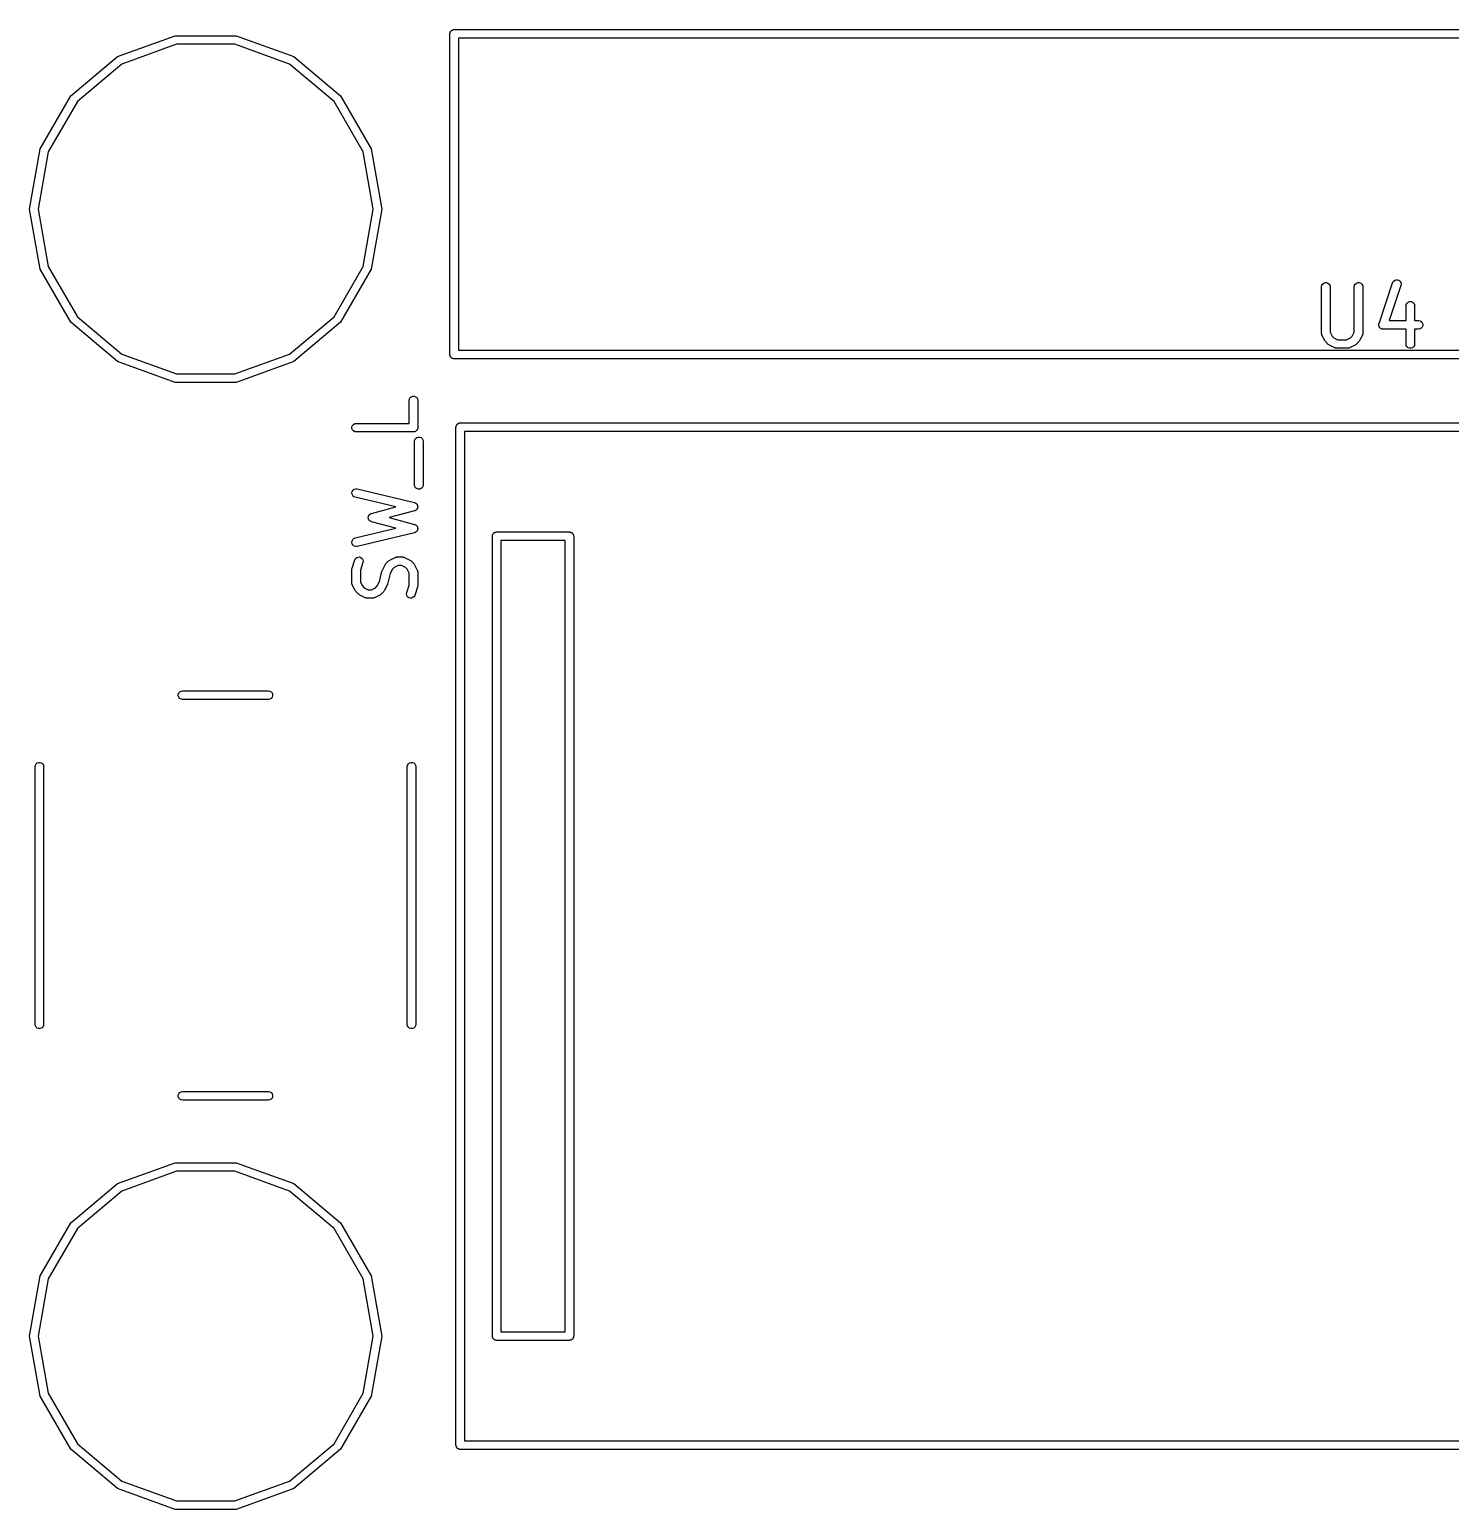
# Model space of a CAD drawing. Extents: x 124.6 to 172.8, y -116.1 to -90.2.
# Drawn here: x 124.56 to 149.37, y -116.06 to -90.21 of the extents above; entities that cross this region are included whole.
import ezdxf

# ---------------------------------------------------------------- set-up
doc = ezdxf.new("R2010")
doc.units = 0
doc.header["$MEASUREMENT"] = 0
doc.layers.add('BLACK', color=7, linetype='CONTINUOUS')

msp = doc.modelspace()

# ---------------------------------------------------------------- linework, layer by layer
at = {"layer": 'Black'}
for p, q in [((126.097, -90.682), (127.101, -90.3167)), ((127.127, -90.4644), (126.172, -90.8119)), ((127.101, -90.3167), (128.169, -90.3167)), ((128.143, -90.4644), (127.127, -90.4644)), ((129.097, -90.8119), (128.143, -90.4644)), ((128.169, -90.3167), (129.172, -90.682)), ((131.898, -90.285), (131.899, -90.2785)), ((131.898, -95.885), (131.898, -90.285)), ((131.899, -90.272), (131.901, -90.2658)), ((131.899, -90.2785), (131.899, -90.272)), ((131.901, -90.2658), (131.903, -90.2593)), ((131.903, -90.2593), (131.906, -90.2537)), ((131.906, -90.2537), (131.908, -90.2475)), ((131.908, -90.2475), (131.912, -90.2425)), ((131.912, -90.2425), (131.916, -90.2368)), ((131.916, -90.2368), (131.921, -90.2326)), ((131.921, -90.2326), (131.925, -90.2275)), ((131.925, -90.2275), (131.93, -90.2243)), ((131.93, -90.2243), (131.935, -90.22)), ((131.935, -90.22), (131.942, -90.2178)), ((131.942, -90.2178), (131.947, -90.2145)), ((131.947, -90.2145), (131.954, -90.2134)), ((131.954, -90.2134), (131.96, -90.2111)), ((131.96, -90.2111), (131.967, -90.2111)), ((131.967, -90.2111), (131.973, -90.21)), ((131.973, -90.21), (164.573, -90.21)), ((132.048, -90.36), (132.048, -95.81)), ((164.498, -90.36), (132.048, -90.36)), ((125.279, -91.3684), (126.097, -90.682)), ((129.172, -90.682), (129.991, -91.3684)), ((126.172, -90.8119), (125.394, -91.4648)), ((129.876, -91.4648), (129.097, -90.8119)), ((124.745, -92.2933), (125.279, -91.3684)), ((125.394, -91.4648), (124.886, -92.3446)), ((130.384, -92.3446), (129.876, -91.4648)), ((129.991, -91.3684), (130.525, -92.2933)), ((124.56, -93.345), (124.745, -92.2933)), ((124.886, -92.3446), (124.71, -93.345)), ((130.56, -93.345), (130.384, -92.3446)), ((130.525, -92.2933), (130.71, -93.345)), ((124.745, -94.3967), (124.56, -93.345)), ((124.71, -93.345), (124.886, -94.3454)), ((130.384, -94.3454), (130.56, -93.345)), ((130.71, -93.345), (130.525, -94.3967)), ((125.279, -95.3216), (124.745, -94.3967)), ((124.886, -94.3454), (125.394, -95.2252)), ((129.876, -95.2252), (130.384, -94.3454)), ((130.525, -94.3967), (129.991, -95.3216)), ((148.372, -94.6081), (148.392, -94.5909)), ((148.392, -94.5909), (148.416, -94.5813)), ((148.416, -94.5813), (148.442, -94.5806)), ((148.442, -94.5806), (148.467, -94.5888)), ((148.467, -94.5888), (148.487, -94.605)), ((147.118, -94.7024), (147.123, -94.6767)), ((147.118, -95.5119), (147.118, -94.7024)), ((147.123, -94.6767), (147.136, -94.6542)), ((147.136, -94.6542), (147.156, -94.6374)), ((147.156, -94.6374), (147.18, -94.6285)), ((147.18, -94.6285), (147.206, -94.6285)), ((147.206, -94.6285), (147.231, -94.6374)), ((147.231, -94.6374), (147.251, -94.6542)), ((147.251, -94.6542), (147.264, -94.6767)), ((147.264, -94.6767), (147.268, -94.7024)), ((147.268, -94.7024), (147.268, -95.4942)), ((147.69, -94.7024), (147.694, -94.6767)), ((147.69, -95.4942), (147.69, -94.7024)), ((147.694, -94.6767), (147.707, -94.6542)), ((147.707, -94.6542), (147.727, -94.6374)), ((147.727, -94.6374), (147.751, -94.6285)), ((147.751, -94.6285), (147.778, -94.6285)), ((147.778, -94.6285), (147.802, -94.6374)), ((147.802, -94.6374), (147.822, -94.6542)), ((147.822, -94.6542), (147.835, -94.6767)), ((147.835, -94.6767), (147.84, -94.7024)), ((147.84, -94.7024), (147.84, -95.5119)), ((148.122, -95.3453), (148.36, -94.631)), ((148.502, -94.6785), (148.297, -95.294)), ((148.36, -94.631), (148.372, -94.6081)), ((148.487, -94.605), (148.501, -94.6272)), ((148.501, -94.6272), (148.506, -94.6527)), ((148.506, -94.6527), (148.502, -94.6785)), ((148.594, -95.0357), (148.599, -95.0101)), ((148.594, -95.294), (148.594, -95.0357)), ((148.599, -95.0101), (148.612, -94.9875)), ((148.612, -94.9875), (148.632, -94.9708)), ((148.632, -94.9708), (148.656, -94.9619)), ((148.656, -94.9619), (148.682, -94.9619)), ((148.682, -94.9619), (148.707, -94.9708)), ((148.707, -94.9708), (148.727, -94.9875)), ((148.727, -94.9875), (148.74, -95.0101)), ((148.74, -95.0101), (148.744, -95.0357)), ((148.744, -95.0357), (148.744, -95.294)), ((126.097, -96.008), (125.279, -95.3216)), ((125.394, -95.2252), (126.172, -95.8781)), ((129.097, -95.8781), (129.876, -95.2252)), ((129.991, -95.3216), (129.172, -96.008)), ((148.118, -95.3711), (148.119, -95.3636)), ((148.119, -95.3765), (148.118, -95.3711)), ((148.119, -95.356), (148.121, -95.3508)), ((148.119, -95.3636), (148.119, -95.356)), ((148.119, -95.3821), (148.119, -95.3765)), ((148.121, -95.3508), (148.122, -95.3453)), ((148.297, -95.294), (148.594, -95.294)), ((148.744, -95.294), (148.812, -95.294)), ((148.812, -95.294), (148.838, -95.2986)), ((148.838, -95.2986), (148.86, -95.3116)), ((148.86, -95.3116), (148.877, -95.3315)), ((148.877, -95.3315), (148.886, -95.356)), ((148.886, -95.356), (148.886, -95.3821)), ((147.119, -95.5162), (147.118, -95.5119)), ((147.119, -95.5205), (147.119, -95.5162)), ((147.121, -95.5289), (147.119, -95.5205)), ((147.123, -95.5376), (147.121, -95.5289)), ((147.125, -95.5413), (147.123, -95.5376)), ((147.126, -95.5454), (147.125, -95.5413)), ((147.174, -95.6407), (147.126, -95.5454)), ((147.268, -95.4942), (147.302, -95.5627)), ((147.302, -95.5627), (147.333, -95.5931)), ((147.333, -95.5931), (147.401, -95.6274)), ((147.401, -95.6274), (147.556, -95.6274)), ((147.556, -95.6274), (147.625, -95.5931)), ((147.625, -95.5931), (147.655, -95.5627)), ((147.655, -95.5627), (147.69, -95.4942)), ((147.832, -95.5454), (147.784, -95.6407)), ((147.833, -95.5413), (147.832, -95.5454)), ((147.835, -95.5376), (147.833, -95.5413)), ((147.837, -95.5289), (147.835, -95.5376)), ((147.839, -95.5205), (147.837, -95.5289)), ((147.84, -95.5119), (147.839, -95.5162)), ((147.839, -95.5162), (147.839, -95.5205)), ((148.122, -95.3892), (148.119, -95.3821)), ((148.123, -95.3966), (148.122, -95.3892)), ((148.126, -95.4013), (148.123, -95.3966)), ((148.128, -95.4065), (148.126, -95.4013)), ((148.133, -95.4124), (148.128, -95.4065)), ((148.137, -95.4188), (148.133, -95.4124)), ((148.141, -95.4223), (148.137, -95.4188)), ((148.145, -95.4265), (148.141, -95.4223)), ((148.151, -95.4303), (148.145, -95.4265)), ((148.157, -95.435), (148.151, -95.4303)), ((148.163, -95.4368), (148.157, -95.435)), ((148.167, -95.4395), (148.163, -95.4368)), ((148.175, -95.4408), (148.167, -95.4395)), ((148.182, -95.4432), (148.175, -95.4408)), ((148.188, -95.4431), (148.182, -95.4432)), ((148.193, -95.444), (148.188, -95.4431)), ((148.594, -95.444), (148.193, -95.444)), ((148.594, -95.7024), (148.594, -95.444)), ((148.812, -95.444), (148.744, -95.444)), ((148.744, -95.444), (148.744, -95.7024)), ((148.838, -95.4395), (148.812, -95.444)), ((148.86, -95.4265), (148.838, -95.4395)), ((148.877, -95.4065), (148.86, -95.4265)), ((148.886, -95.3821), (148.877, -95.4065)), ((126.172, -95.8781), (127.127, -96.2256)), ((128.143, -96.2256), (129.097, -95.8781)), ((131.899, -95.8915), (131.898, -95.885)), ((131.899, -95.898), (131.899, -95.8915)), ((132.048, -95.81), (164.498, -95.81)), ((147.181, -95.6503), (147.174, -95.6407)), ((147.188, -95.6602), (147.181, -95.6503)), ((147.235, -95.7078), (147.188, -95.6602)), ((147.245, -95.7147), (147.235, -95.7078)), ((147.255, -95.7218), (147.245, -95.7147)), ((147.35, -95.7695), (147.255, -95.7218)), ((147.354, -95.7707), (147.35, -95.7695)), ((147.358, -95.7729), (147.354, -95.7707)), ((147.367, -95.7744), (147.358, -95.7729)), ((147.375, -95.7769), (147.367, -95.7744)), ((147.379, -95.7766), (147.375, -95.7769)), ((147.384, -95.7774), (147.379, -95.7766)), ((147.574, -95.7774), (147.384, -95.7774)), ((147.578, -95.7766), (147.574, -95.7774)), ((147.583, -95.7769), (147.578, -95.7766)), ((147.591, -95.7744), (147.583, -95.7769)), ((147.6, -95.7729), (147.591, -95.7744)), ((147.603, -95.7707), (147.6, -95.7729)), ((147.608, -95.7695), (147.603, -95.7707)), ((147.703, -95.7218), (147.608, -95.7695)), ((147.712, -95.7147), (147.703, -95.7218)), ((147.722, -95.7078), (147.712, -95.7147)), ((147.77, -95.6602), (147.722, -95.7078)), ((147.777, -95.6503), (147.77, -95.6602)), ((147.784, -95.6407), (147.777, -95.6503)), ((148.599, -95.728), (148.594, -95.7024)), ((148.612, -95.7506), (148.599, -95.728)), ((148.632, -95.7673), (148.612, -95.7506)), ((148.656, -95.7762), (148.632, -95.7673)), ((148.682, -95.7762), (148.656, -95.7762)), ((148.707, -95.7673), (148.682, -95.7762)), ((148.727, -95.7506), (148.707, -95.7673)), ((148.74, -95.728), (148.727, -95.7506)), ((148.744, -95.7024), (148.74, -95.728)), ((127.101, -96.3733), (126.097, -96.008)), ((129.172, -96.008), (128.169, -96.3733)), ((131.901, -95.9042), (131.899, -95.898)), ((131.903, -95.9107), (131.901, -95.9042)), ((131.906, -95.9163), (131.903, -95.9107)), ((131.908, -95.9225), (131.906, -95.9163)), ((131.912, -95.9275), (131.908, -95.9225)), ((131.916, -95.9332), (131.912, -95.9275)), ((131.921, -95.9374), (131.916, -95.9332)), ((131.925, -95.9425), (131.921, -95.9374)), ((131.93, -95.9457), (131.925, -95.9425)), ((131.935, -95.95), (131.93, -95.9457)), ((131.942, -95.9522), (131.935, -95.95)), ((131.947, -95.9555), (131.942, -95.9522)), ((131.954, -95.9566), (131.947, -95.9555)), ((131.96, -95.9589), (131.954, -95.9566)), ((131.967, -95.9589), (131.96, -95.9589)), ((131.973, -95.96), (131.967, -95.9589)), ((164.573, -95.96), (131.973, -95.96)), ((128.169, -96.3733), (127.101, -96.3733)), ((127.127, -96.2256), (128.143, -96.2256)), ((131.187, -96.6869), (131.192, -96.6613)), ((131.192, -96.6613), (131.205, -96.6387)), ((131.205, -96.6387), (131.225, -96.622)), ((131.225, -96.622), (131.249, -96.613)), ((131.249, -96.613), (131.275, -96.613)), ((131.275, -96.613), (131.3, -96.622)), ((131.3, -96.622), (131.32, -96.6387)), ((131.32, -96.6387), (131.333, -96.6613)), ((131.333, -96.6613), (131.337, -96.6869)), ((131.187, -97.0881), (131.187, -96.6869)), ((131.337, -96.6869), (131.337, -97.1631)), ((130.189, -97.1501), (130.197, -97.1256)), ((130.189, -97.1761), (130.189, -97.1501)), ((130.197, -97.2006), (130.189, -97.1761)), ((130.197, -97.1256), (130.214, -97.1056)), ((130.214, -97.1056), (130.237, -97.0926)), ((130.237, -97.0926), (130.262, -97.0881)), ((130.262, -97.0881), (131.187, -97.0881)), ((131.334, -97.1823), (131.333, -97.1887)), ((131.336, -97.1761), (131.334, -97.1823)), ((131.337, -97.1631), (131.336, -97.1696)), ((131.336, -97.1696), (131.336, -97.1761)), ((132.005, -97.155), (132.006, -97.1485)), ((132.005, -114.935), (132.005, -97.155)), ((132.006, -97.142), (132.008, -97.1358)), ((132.006, -97.1485), (132.006, -97.142)), ((132.008, -97.1358), (132.01, -97.1293)), ((132.01, -97.1293), (132.013, -97.1237)), ((132.013, -97.1237), (132.015, -97.1175)), ((132.015, -97.1175), (132.019, -97.1125)), ((132.019, -97.1125), (132.023, -97.1068)), ((132.023, -97.1068), (132.028, -97.1026)), ((132.028, -97.1026), (132.032, -97.0975)), ((132.032, -97.0975), (132.037, -97.0943)), ((132.037, -97.0943), (132.042, -97.09)), ((132.042, -97.09), (132.049, -97.0878)), ((132.049, -97.0878), (132.054, -97.0845)), ((132.054, -97.0845), (132.061, -97.0834)), ((132.061, -97.0834), (132.067, -97.0811)), ((132.067, -97.0811), (132.074, -97.0811)), ((132.074, -97.0811), (132.08, -97.08)), ((132.08, -97.08), (165.1, -97.08)), ((130.214, -97.2205), (130.197, -97.2006)), ((130.237, -97.2336), (130.214, -97.2205)), ((130.262, -97.2381), (130.237, -97.2336)), ((131.262, -97.2381), (130.262, -97.2381)), ((131.269, -97.237), (131.262, -97.2381)), ((131.275, -97.237), (131.269, -97.237)), ((131.282, -97.2347), (131.275, -97.237)), ((131.288, -97.2336), (131.282, -97.2347)), ((131.283, -97.4012), (131.287, -97.3755)), ((131.283, -98.1631), (131.283, -97.4012)), ((131.287, -97.3755), (131.3, -97.353)), ((131.294, -97.2303), (131.288, -97.2336)), ((131.3, -97.228), (131.294, -97.2303)), ((131.305, -97.2238), (131.3, -97.228)), ((131.3, -97.353), (131.32, -97.3362)), ((131.311, -97.2205), (131.305, -97.2238)), ((131.315, -97.2155), (131.311, -97.2205)), ((131.32, -97.2113), (131.315, -97.2155)), ((131.323, -97.2056), (131.32, -97.2113)), ((131.32, -97.3362), (131.345, -97.3273)), ((131.327, -97.2006), (131.323, -97.2056)), ((131.33, -97.1944), (131.327, -97.2006)), ((131.333, -97.1887), (131.33, -97.1944)), ((131.345, -97.3273), (131.371, -97.3273)), ((131.371, -97.3273), (131.395, -97.3362)), ((131.395, -97.3362), (131.415, -97.353)), ((131.415, -97.353), (131.428, -97.3755)), ((131.428, -97.3755), (131.433, -97.4012)), ((131.433, -97.4012), (131.433, -98.1631)), ((132.155, -97.23), (132.155, -114.86)), ((165.025, -97.23), (132.155, -97.23)), ((131.287, -98.1887), (131.283, -98.1631)), ((131.3, -98.2113), (131.287, -98.1887)), ((131.32, -98.228), (131.3, -98.2113)), ((131.415, -98.2113), (131.395, -98.228)), ((131.428, -98.1887), (131.415, -98.2113)), ((131.433, -98.1631), (131.428, -98.1887)), ((130.188, -98.3015), (130.194, -98.2762)), ((130.191, -98.3274), (130.188, -98.3015)), ((130.202, -98.3507), (130.191, -98.3274)), ((130.194, -98.2762), (130.208, -98.2544)), ((130.221, -98.3686), (130.202, -98.3507)), ((130.208, -98.2544), (130.229, -98.2389)), ((130.245, -98.3789), (130.221, -98.3686)), ((130.229, -98.2389), (130.254, -98.2314)), ((130.956, -98.5482), (130.245, -98.3789)), ((130.254, -98.2314), (130.28, -98.233)), ((130.28, -98.233), (131.28, -98.4711)), ((131.28, -98.4711), (131.287, -98.4741)), ((131.287, -98.4741), (131.294, -98.4761)), ((131.294, -98.4761), (131.299, -98.4793)), ((131.299, -98.4793), (131.304, -98.4814)), ((131.345, -98.237), (131.32, -98.228)), ((131.371, -98.237), (131.345, -98.237)), ((131.395, -98.228), (131.371, -98.237)), ((130.473, -98.7281), (130.475, -98.7216)), ((130.474, -98.7345), (130.473, -98.7281)), ((130.473, -98.741), (130.474, -98.7345)), ((130.475, -98.7216), (130.476, -98.715)), ((130.476, -98.715), (130.478, -98.7092)), ((130.478, -98.7092), (130.48, -98.7029)), ((130.48, -98.7029), (130.484, -98.6975)), ((130.484, -98.6975), (130.487, -98.6914)), ((130.487, -98.6914), (130.491, -98.6869)), ((130.491, -98.6869), (130.495, -98.6816)), ((130.495, -98.6816), (130.5, -98.6777)), ((130.5, -98.6777), (130.505, -98.673)), ((130.505, -98.673), (130.511, -98.6703)), ((130.511, -98.6703), (130.516, -98.6666)), ((130.516, -98.6666), (130.523, -98.6649)), ((130.523, -98.6649), (130.529, -98.6621)), ((130.529, -98.6621), (130.956, -98.5482)), ((131.282, -98.6165), (130.839, -98.7345)), ((130.839, -98.7345), (131.282, -98.8525)), ((131.289, -98.6133), (131.282, -98.6165)), ((131.296, -98.6111), (131.289, -98.6133)), ((131.3, -98.6078), (131.296, -98.6111)), ((131.305, -98.6055), (131.3, -98.6078)), ((131.304, -98.4814), (131.309, -98.4867)), ((131.311, -98.6001), (131.305, -98.6055)), ((131.309, -98.4867), (131.315, -98.4911)), ((131.317, -98.5956), (131.311, -98.6001)), ((131.315, -98.4911), (131.319, -98.4956)), ((131.32, -98.591), (131.317, -98.5956)), ((131.319, -98.4956), (131.323, -98.4993)), ((131.324, -98.5871), (131.32, -98.591)), ((131.323, -98.4993), (131.326, -98.5062)), ((131.327, -98.5802), (131.324, -98.5871)), ((131.326, -98.5062), (131.33, -98.5124)), ((131.331, -98.5738), (131.327, -98.5802)), ((131.33, -98.5124), (131.332, -98.5177)), ((131.332, -98.5685), (131.331, -98.5738)), ((131.332, -98.5177), (131.334, -98.5226)), ((131.335, -98.5635), (131.332, -98.5685)), ((131.334, -98.5226), (131.335, -98.5302)), ((131.335, -98.5302), (131.337, -98.5376)), ((131.337, -98.5485), (131.335, -98.5559)), ((131.335, -98.5559), (131.335, -98.5635)), ((131.337, -98.5376), (131.337, -98.5431)), ((131.337, -98.5431), (131.337, -98.5485)), ((130.245, -99.0901), (130.956, -98.9209)), ((130.475, -98.7474), (130.473, -98.741)), ((130.476, -98.754), (130.475, -98.7474)), ((130.478, -98.7599), (130.476, -98.754)), ((130.48, -98.7661), (130.478, -98.7599)), ((130.484, -98.7716), (130.48, -98.7661)), ((130.487, -98.7776), (130.484, -98.7716)), ((130.491, -98.7822), (130.487, -98.7776)), ((130.495, -98.7875), (130.491, -98.7822)), ((130.5, -98.7913), (130.495, -98.7875)), ((130.505, -98.796), (130.5, -98.7913)), ((130.511, -98.7987), (130.505, -98.796)), ((130.516, -98.8025), (130.511, -98.7987)), ((130.523, -98.8042), (130.516, -98.8025)), ((130.529, -98.807), (130.523, -98.8042)), ((130.956, -98.9209), (130.529, -98.807)), ((131.287, -98.9949), (131.28, -98.998)), ((131.282, -98.8525), (131.289, -98.8558)), ((131.294, -98.9929), (131.287, -98.9949)), ((131.289, -98.8558), (131.296, -98.8579)), ((131.299, -98.9898), (131.294, -98.9929)), ((131.296, -98.8579), (131.3, -98.8612)), ((131.304, -98.9876), (131.299, -98.9898)), ((131.3, -98.8612), (131.305, -98.8635)), ((131.309, -98.9824), (131.304, -98.9876)), ((131.305, -98.8635), (131.311, -98.8689)), ((131.315, -98.978), (131.309, -98.9824)), ((131.311, -98.8689), (131.317, -98.8735)), ((131.319, -98.9735), (131.315, -98.978)), ((131.317, -98.8735), (131.32, -98.878)), ((131.323, -98.9697), (131.319, -98.9735)), ((131.32, -98.878), (131.324, -98.8819)), ((131.326, -98.9629), (131.323, -98.9697)), ((131.324, -98.8819), (131.327, -98.8888)), ((131.33, -98.9566), (131.326, -98.9629)), ((131.327, -98.8888), (131.331, -98.8952)), ((131.332, -98.9513), (131.33, -98.9566)), ((131.331, -98.8952), (131.332, -98.9005)), ((131.332, -98.9005), (131.335, -98.9055)), ((131.334, -98.9464), (131.332, -98.9513)), ((131.335, -98.9388), (131.334, -98.9464)), ((131.335, -98.9055), (131.335, -98.9131)), ((131.335, -98.9131), (131.337, -98.9206)), ((131.337, -98.9314), (131.335, -98.9388)), ((131.337, -98.9206), (131.337, -98.926)), ((131.337, -98.926), (131.337, -98.9314)), ((132.672, -98.9993), (132.677, -98.995)), ((132.677, -98.995), (132.684, -98.9928)), ((132.684, -98.9928), (132.689, -98.9895)), ((132.689, -98.9895), (132.696, -98.9884)), ((132.696, -98.9884), (132.702, -98.9861)), ((132.702, -98.9861), (132.709, -98.9861)), ((132.709, -98.9861), (132.715, -98.985)), ((132.715, -98.985), (133.985, -98.985)), ((133.985, -98.985), (133.991, -98.9861)), ((133.991, -98.9861), (133.998, -98.9861)), ((133.998, -98.9861), (134.004, -98.9884)), ((134.004, -98.9884), (134.011, -98.9895)), ((134.011, -98.9895), (134.016, -98.9928)), ((134.016, -98.9928), (134.023, -98.995)), ((134.023, -98.995), (134.028, -98.9993)), ((130.188, -99.1675), (130.191, -99.1417)), ((130.194, -99.1929), (130.188, -99.1675)), ((130.191, -99.1417), (130.202, -99.1184)), ((130.208, -99.2146), (130.194, -99.1929)), ((130.202, -99.1184), (130.221, -99.1005)), ((130.229, -99.2302), (130.208, -99.2146)), ((130.221, -99.1005), (130.245, -99.0901)), ((130.254, -99.2376), (130.229, -99.2302)), ((130.28, -99.2361), (130.254, -99.2376)), ((131.28, -98.998), (130.28, -99.2361)), ((132.64, -99.06), (132.641, -99.0535)), ((132.64, -113.03), (132.64, -99.06)), ((132.641, -99.047), (132.643, -99.0408)), ((132.641, -99.0535), (132.641, -99.047)), ((132.643, -99.0408), (132.645, -99.0343)), ((132.645, -99.0343), (132.648, -99.0287)), ((132.648, -99.0287), (132.65, -99.0225)), ((132.65, -99.0225), (132.654, -99.0175)), ((132.654, -99.0175), (132.658, -99.0118)), ((132.658, -99.0118), (132.663, -99.0076)), ((132.663, -99.0076), (132.667, -99.0025)), ((132.667, -99.0025), (132.672, -98.9993)), ((132.79, -99.135), (132.79, -112.955)), ((133.91, -99.135), (132.79, -99.135)), ((133.91, -112.955), (133.91, -99.135)), ((134.028, -98.9993), (134.033, -99.0025)), ((134.033, -99.0025), (134.037, -99.0076)), ((134.037, -99.0076), (134.042, -99.0118)), ((134.042, -99.0118), (134.046, -99.0175)), ((134.046, -99.0175), (134.05, -99.0225)), ((134.05, -99.0225), (134.052, -99.0287)), ((134.052, -99.0287), (134.055, -99.0343)), ((134.055, -99.0343), (134.057, -99.0408)), ((134.057, -99.0408), (134.059, -99.047)), ((134.059, -99.047), (134.059, -99.0535)), ((134.059, -99.0535), (134.06, -99.06)), ((134.06, -99.06), (134.06, -113.03)), ((130.191, -99.6156), (130.239, -99.4727)), ((130.239, -99.4727), (130.251, -99.4498)), ((130.251, -99.4498), (130.271, -99.4325)), ((130.271, -99.4325), (130.295, -99.423)), ((130.295, -99.423), (130.321, -99.4222)), ((130.321, -99.4222), (130.346, -99.4305)), ((130.346, -99.4305), (130.366, -99.4467)), ((130.366, -99.4467), (130.38, -99.4689)), ((130.38, -99.4689), (130.385, -99.4944)), ((130.385, -99.4944), (130.381, -99.5201)), ((130.781, -99.5386), (130.828, -99.491)), ((130.828, -99.491), (130.838, -99.4841)), ((130.838, -99.4841), (130.848, -99.477)), ((130.848, -99.477), (130.943, -99.4293)), ((130.943, -99.4293), (130.947, -99.4281)), ((130.947, -99.4281), (130.951, -99.426)), ((130.951, -99.426), (130.96, -99.4244)), ((130.96, -99.4244), (130.968, -99.4219)), ((130.968, -99.4219), (130.972, -99.4222)), ((130.972, -99.4222), (130.977, -99.4214)), ((130.977, -99.4214), (131.072, -99.4214)), ((131.072, -99.4214), (131.076, -99.4222)), ((131.076, -99.4222), (131.08, -99.4219)), ((131.08, -99.4219), (131.089, -99.4244)), ((131.089, -99.4244), (131.098, -99.426)), ((131.098, -99.426), (131.101, -99.4281)), ((131.101, -99.4281), (131.105, -99.4293)), ((131.105, -99.4293), (131.201, -99.477)), ((131.201, -99.477), (131.21, -99.4841)), ((131.21, -99.4841), (131.22, -99.491)), ((131.22, -99.491), (131.268, -99.5386)), ((130.187, -99.6393), (130.189, -99.6274)), ((130.187, -99.8774), (130.187, -99.6393)), ((130.189, -99.6274), (130.191, -99.6156)), ((130.381, -99.5201), (130.337, -99.6515)), ((130.337, -99.6515), (130.337, -99.8597)), ((130.668, -99.8512), (130.713, -99.6687)), ((130.713, -99.6687), (130.717, -99.6612)), ((130.717, -99.6612), (130.719, -99.6534)), ((130.719, -99.6534), (130.767, -99.5581)), ((130.767, -99.5581), (130.774, -99.5485)), ((130.774, -99.5485), (130.781, -99.5386)), ((130.857, -99.7131), (130.811, -99.8956)), ((130.895, -99.6361), (130.857, -99.7131)), ((130.926, -99.6057), (130.895, -99.6361)), ((130.994, -99.5714), (130.926, -99.6057)), ((131.054, -99.5714), (130.994, -99.5714)), ((131.123, -99.6057), (131.054, -99.5714)), ((131.153, -99.6361), (131.123, -99.6057)), ((131.187, -99.7046), (131.153, -99.6361)), ((131.187, -99.9128), (131.187, -99.7046)), ((131.268, -99.5386), (131.275, -99.5485)), ((131.275, -99.5485), (131.282, -99.5581)), ((131.282, -99.5581), (131.329, -99.6534)), ((131.329, -99.6534), (131.331, -99.6575)), ((131.331, -99.6575), (131.333, -99.6613)), ((131.333, -99.6613), (131.334, -99.6699)), ((131.334, -99.6699), (131.337, -99.6783)), ((131.337, -99.6783), (131.337, -99.6826)), ((131.337, -99.6826), (131.337, -99.6869)), ((131.337, -99.6869), (131.337, -99.925)), ((130.188, -99.8816), (130.187, -99.8774)), ((130.188, -99.886), (130.188, -99.8816)), ((130.19, -99.8944), (130.188, -99.886)), ((130.192, -99.903), (130.19, -99.8944)), ((130.194, -99.9068), (130.192, -99.903)), ((130.195, -99.9109), (130.194, -99.9068)), ((130.243, -100.006), (130.195, -99.9109)), ((130.25, -100.016), (130.243, -100.006)), ((130.257, -100.026), (130.25, -100.016)), ((130.305, -100.073), (130.257, -100.026)), ((130.337, -99.8597), (130.372, -99.9282)), ((130.372, -99.9282), (130.402, -99.9586)), ((130.402, -99.9586), (130.471, -99.9929)), ((130.471, -99.9929), (130.53, -99.9929)), ((130.53, -99.9929), (130.599, -99.9586)), ((130.599, -99.9586), (130.629, -99.9282)), ((130.629, -99.9282), (130.668, -99.8512)), ((130.744, -100.026), (130.696, -100.073)), ((130.751, -100.016), (130.744, -100.026)), ((130.758, -100.006), (130.751, -100.016)), ((130.806, -99.9109), (130.758, -100.006)), ((130.808, -99.9031), (130.806, -99.9109)), ((130.811, -99.8956), (130.808, -99.9031)), ((131.144, -100.044), (131.187, -99.9128)), ((131.334, -99.9487), (131.286, -100.092)), ((131.335, -99.9368), (131.334, -99.9487)), ((131.337, -99.925), (131.335, -99.9368)), ((130.314, -100.08), (130.305, -100.073)), ((130.324, -100.087), (130.314, -100.08)), ((130.419, -100.135), (130.324, -100.087)), ((130.423, -100.136), (130.419, -100.135)), ((130.427, -100.138), (130.423, -100.136)), ((130.436, -100.14), (130.427, -100.138)), ((130.444, -100.142), (130.436, -100.14)), ((130.449, -100.142), (130.444, -100.142)), ((130.453, -100.143), (130.449, -100.142)), ((130.548, -100.143), (130.453, -100.143)), ((130.552, -100.142), (130.548, -100.143)), ((130.557, -100.142), (130.552, -100.142)), ((130.565, -100.14), (130.557, -100.142)), ((130.574, -100.138), (130.565, -100.14)), ((130.577, -100.136), (130.574, -100.138)), ((130.582, -100.135), (130.577, -100.136)), ((130.677, -100.087), (130.582, -100.135)), ((130.687, -100.08), (130.677, -100.087)), ((130.696, -100.073), (130.687, -100.08)), ((131.14, -100.07), (131.144, -100.044)), ((131.145, -100.095), (131.14, -100.07)), ((131.159, -100.118), (131.145, -100.095)), ((131.179, -100.134), (131.159, -100.118)), ((131.204, -100.142), (131.179, -100.134)), ((131.23, -100.141), (131.204, -100.142)), ((131.254, -100.132), (131.23, -100.141)), ((131.274, -100.114), (131.254, -100.132)), ((131.286, -100.092), (131.274, -100.114)), ((127.156, -101.822), (127.165, -101.797)), ((127.156, -101.848), (127.156, -101.822)), ((127.165, -101.797), (127.182, -101.778)), ((127.182, -101.778), (127.204, -101.765)), ((127.204, -101.765), (127.23, -101.76)), ((127.23, -101.76), (128.73, -101.76)), ((128.73, -101.76), (128.756, -101.765)), ((128.756, -101.765), (128.778, -101.778)), ((128.778, -101.778), (128.795, -101.797)), ((128.795, -101.797), (128.804, -101.822)), ((128.804, -101.822), (128.804, -101.848)), ((127.165, -101.873), (127.156, -101.848)), ((127.182, -101.892), (127.165, -101.873)), ((127.204, -101.905), (127.182, -101.892)), ((127.23, -101.91), (127.204, -101.905)), ((128.73, -101.91), (127.23, -101.91)), ((128.756, -101.905), (128.73, -101.91)), ((128.778, -101.892), (128.756, -101.905)), ((128.795, -101.873), (128.778, -101.892)), ((128.804, -101.848), (128.795, -101.873)), ((124.655, -103.085), (124.66, -103.059)), ((124.655, -107.585), (124.655, -103.085)), ((124.66, -103.059), (124.673, -103.037)), ((124.673, -103.037), (124.692, -103.02)), ((124.692, -103.02), (124.717, -103.011)), ((124.717, -103.011), (124.743, -103.011)), ((124.743, -103.011), (124.767, -103.02)), ((124.767, -103.02), (124.787, -103.037)), ((124.787, -103.037), (124.8, -103.059)), ((124.8, -103.059), (124.805, -103.085)), ((124.805, -103.085), (124.805, -107.585)), ((131.155, -103.085), (131.16, -103.059)), ((131.155, -107.585), (131.155, -103.085)), ((131.16, -103.059), (131.173, -103.037)), ((131.173, -103.037), (131.192, -103.02)), ((131.192, -103.02), (131.217, -103.011)), ((131.217, -103.011), (131.243, -103.011)), ((131.243, -103.011), (131.267, -103.02)), ((131.267, -103.02), (131.287, -103.037)), ((131.287, -103.037), (131.3, -103.059)), ((131.3, -103.059), (131.305, -103.085)), ((131.305, -103.085), (131.305, -107.585)), ((124.66, -107.611), (124.655, -107.585)), ((124.673, -107.633), (124.66, -107.611)), ((124.692, -107.65), (124.673, -107.633)), ((124.717, -107.659), (124.692, -107.65)), ((124.743, -107.659), (124.717, -107.659)), ((124.767, -107.65), (124.743, -107.659)), ((124.787, -107.633), (124.767, -107.65)), ((124.8, -107.611), (124.787, -107.633)), ((124.805, -107.585), (124.8, -107.611)), ((131.16, -107.611), (131.155, -107.585)), ((131.173, -107.633), (131.16, -107.611)), ((131.192, -107.65), (131.173, -107.633)), ((131.217, -107.659), (131.192, -107.65)), ((131.243, -107.659), (131.217, -107.659)), ((131.267, -107.65), (131.243, -107.659)), ((131.287, -107.633), (131.267, -107.65)), ((131.3, -107.611), (131.287, -107.633)), ((131.305, -107.585), (131.3, -107.611)), ((127.156, -108.822), (127.165, -108.797)), ((127.165, -108.797), (127.182, -108.778)), ((127.182, -108.778), (127.204, -108.765)), ((127.204, -108.765), (127.23, -108.76)), ((127.23, -108.76), (128.73, -108.76)), ((128.73, -108.76), (128.756, -108.765)), ((128.756, -108.765), (128.778, -108.778)), ((128.778, -108.778), (128.795, -108.797)), ((128.795, -108.797), (128.804, -108.822)), ((127.156, -108.848), (127.156, -108.822)), ((127.165, -108.872), (127.156, -108.848)), ((127.182, -108.892), (127.165, -108.872)), ((127.204, -108.905), (127.182, -108.892)), ((127.23, -108.91), (127.204, -108.905)), ((128.73, -108.91), (127.23, -108.91)), ((128.756, -108.905), (128.73, -108.91)), ((128.778, -108.892), (128.756, -108.905)), ((128.795, -108.872), (128.778, -108.892)), ((128.804, -108.848), (128.795, -108.872)), ((128.804, -108.822), (128.804, -108.848)), ((126.097, -110.367), (127.101, -110.002)), ((127.101, -110.002), (128.169, -110.002)), ((128.169, -110.002), (129.172, -110.367)), ((125.279, -111.053), (126.097, -110.367)), ((127.127, -110.149), (126.172, -110.497)), ((128.143, -110.149), (127.127, -110.149)), ((129.097, -110.497), (128.143, -110.149)), ((129.172, -110.367), (129.991, -111.053)), ((126.172, -110.497), (125.394, -111.15)), ((129.876, -111.15), (129.097, -110.497)), ((124.745, -111.978), (125.279, -111.053)), ((129.991, -111.053), (130.525, -111.978)), ((125.394, -111.15), (124.886, -112.03)), ((130.384, -112.03), (129.876, -111.15)), ((124.56, -113.03), (124.745, -111.978)), ((124.886, -112.03), (124.71, -113.03)), ((130.56, -113.03), (130.384, -112.03)), ((130.525, -111.978), (130.71, -113.03)), ((132.79, -112.955), (133.91, -112.955)), ((124.745, -114.082), (124.56, -113.03)), ((124.71, -113.03), (124.886, -114.03)), ((130.384, -114.03), (130.56, -113.03)), ((130.71, -113.03), (130.525, -114.082)), ((132.641, -113.036), (132.64, -113.03)), ((132.641, -113.043), (132.641, -113.036)), ((132.643, -113.049), (132.641, -113.043)), ((132.645, -113.056), (132.643, -113.049)), ((132.648, -113.061), (132.645, -113.056)), ((132.65, -113.067), (132.648, -113.061)), ((132.654, -113.073), (132.65, -113.067)), ((132.658, -113.078), (132.654, -113.073)), ((132.663, -113.082), (132.658, -113.078)), ((132.667, -113.087), (132.663, -113.082)), ((132.672, -113.091), (132.667, -113.087)), ((132.677, -113.095), (132.672, -113.091)), ((132.684, -113.097), (132.677, -113.095)), ((132.689, -113.1), (132.684, -113.097)), ((132.696, -113.102), (132.689, -113.1)), ((132.702, -113.104), (132.696, -113.102)), ((132.709, -113.104), (132.702, -113.104)), ((132.715, -113.105), (132.709, -113.104)), ((133.985, -113.105), (132.715, -113.105)), ((133.991, -113.104), (133.985, -113.105)), ((133.998, -113.104), (133.991, -113.104)), ((134.004, -113.102), (133.998, -113.104)), ((134.011, -113.1), (134.004, -113.102)), ((134.016, -113.097), (134.011, -113.1)), ((134.023, -113.095), (134.016, -113.097)), ((134.028, -113.091), (134.023, -113.095)), ((134.033, -113.087), (134.028, -113.091)), ((134.037, -113.082), (134.033, -113.087)), ((134.042, -113.078), (134.037, -113.082)), ((134.046, -113.073), (134.042, -113.078)), ((134.05, -113.067), (134.046, -113.073)), ((134.052, -113.061), (134.05, -113.067)), ((134.055, -113.056), (134.052, -113.061)), ((134.057, -113.049), (134.055, -113.056)), ((134.059, -113.043), (134.057, -113.049)), ((134.06, -113.03), (134.059, -113.036)), ((134.059, -113.036), (134.059, -113.043)), ((125.279, -115.007), (124.745, -114.082)), ((124.886, -114.03), (125.394, -114.91)), ((129.876, -114.91), (130.384, -114.03)), ((130.525, -114.082), (129.991, -115.007)), ((126.097, -115.693), (125.279, -115.007)), ((125.394, -114.91), (126.172, -115.563)), ((129.097, -115.563), (129.876, -114.91)), ((129.991, -115.007), (129.172, -115.693)), ((132.006, -114.941), (132.005, -114.935)), ((132.006, -114.948), (132.006, -114.941)), ((132.008, -114.954), (132.006, -114.948)), ((132.01, -114.961), (132.008, -114.954)), ((132.013, -114.966), (132.01, -114.961)), ((132.015, -114.972), (132.013, -114.966)), ((132.019, -114.978), (132.015, -114.972)), ((132.023, -114.983), (132.019, -114.978)), ((132.028, -114.987), (132.023, -114.983)), ((132.032, -114.992), (132.028, -114.987)), ((132.037, -114.996), (132.032, -114.992)), ((132.042, -115), (132.037, -114.996)), ((132.049, -115.002), (132.042, -115)), ((132.054, -115.005), (132.049, -115.002)), ((132.061, -115.007), (132.054, -115.005)), ((132.067, -115.009), (132.061, -115.007)), ((132.074, -115.009), (132.067, -115.009)), ((132.08, -115.01), (132.074, -115.009)), ((165.1, -115.01), (132.08, -115.01)), ((132.155, -114.86), (165.025, -114.86)), ((127.101, -116.058), (126.097, -115.693)), ((126.172, -115.563), (127.127, -115.911)), ((128.143, -115.911), (129.097, -115.563)), ((129.172, -115.693), (128.169, -116.058)), ((127.127, -115.911), (128.143, -115.911)), ((128.169, -116.058), (127.101, -116.058))]:
    msp.add_line(p, q, dxfattribs=at)

doc.saveas('drawing.dxf')
